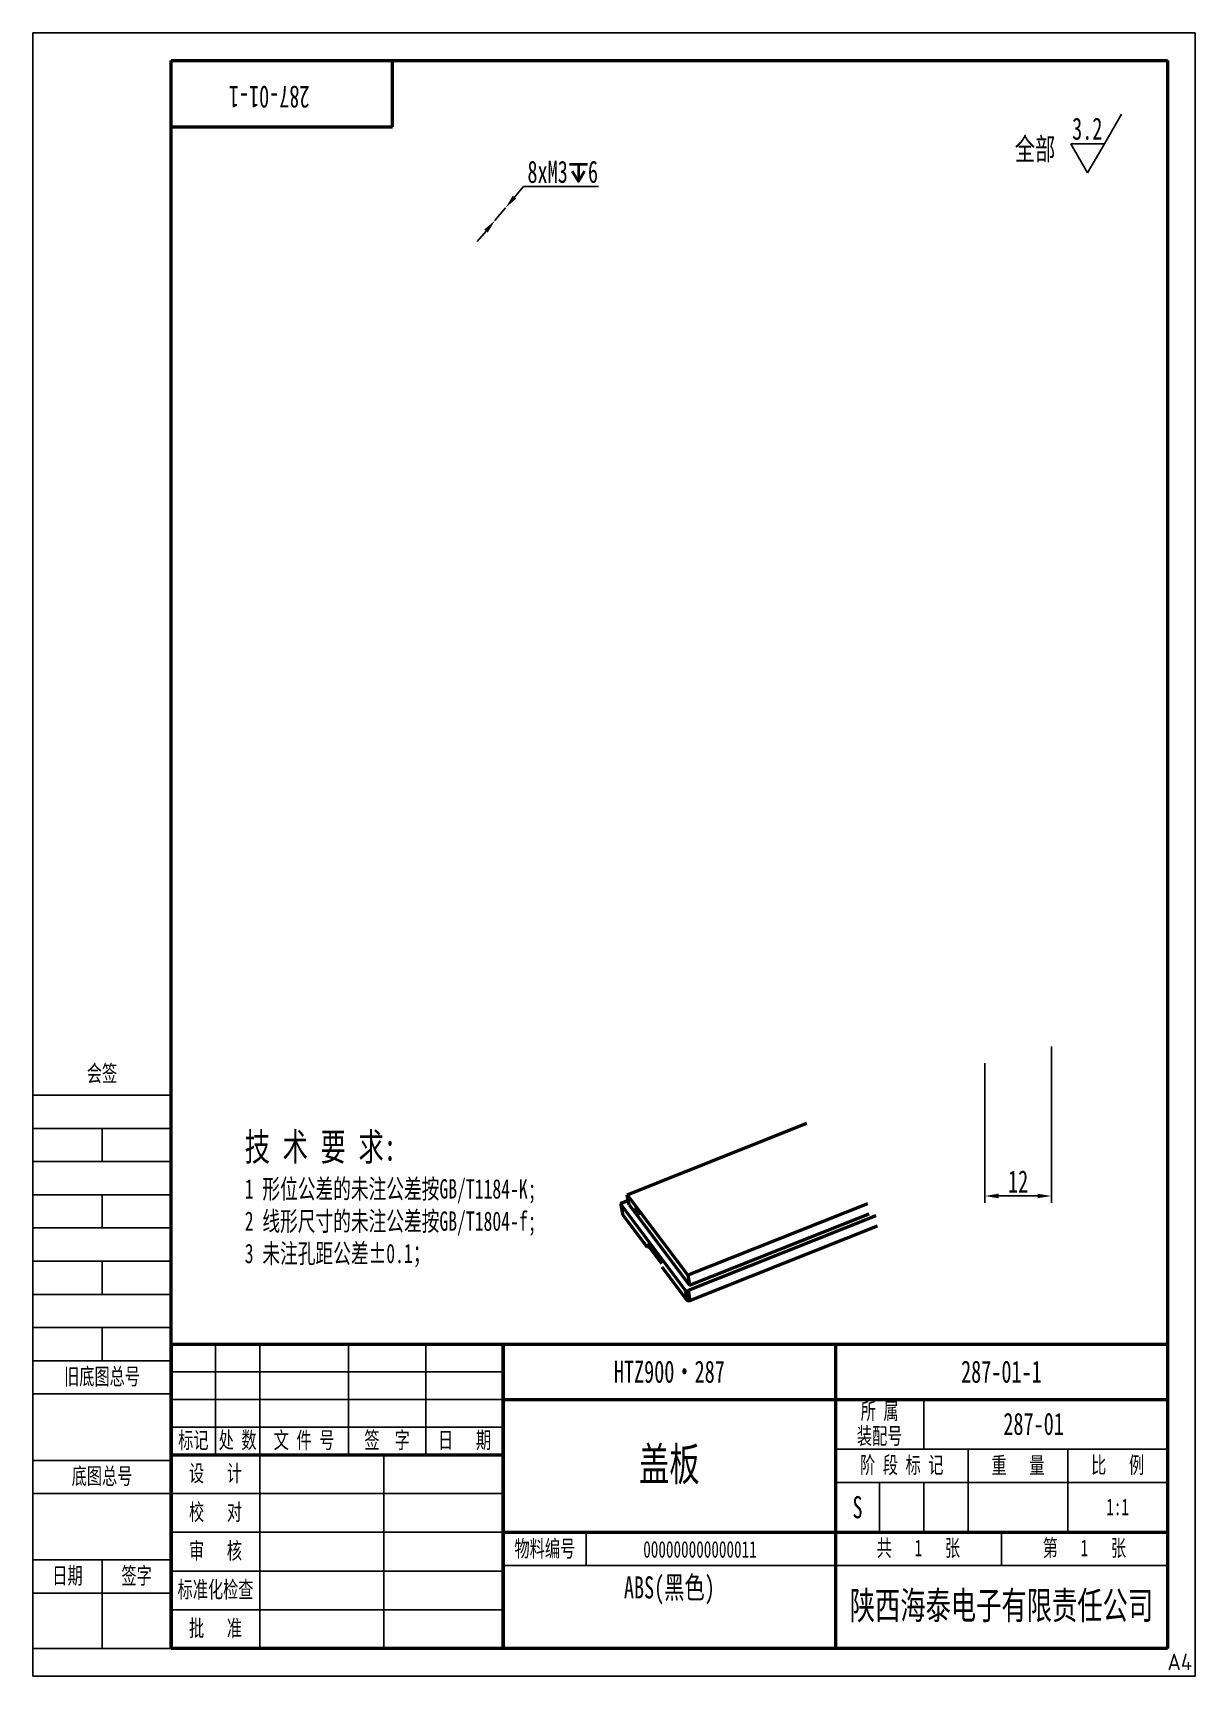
# Model space of a CAD drawing. Header units: inches. Extents: x 0 to 210, y 0 to 297.
import ezdxf

# ---------------------------------------------------------------- set-up
doc = ezdxf.new("R2010")
doc.units = ezdxf.units.IN
doc.layers.get('0').update_dxf_attribs({"lineweight": 50})
doc.layers.get('DEFPOINTS').update_dxf_attribs({"lineweight": 25})
for name, color, linetype in [('03_ALL_AXES', 7, 'Continuous'), ('09_ALL_ROUNDS', 7, 'Continuous'), ('50_ALL_DETAILS', 7, 'Continuous'), ('51__DRAFT_DIMS', 7, 'Continuous'), ('文字', 3, 'Continuous')]:
    doc.layers.add(name, color=color, linetype=linetype)
doc.layers.add('粗实线', color=255, linetype='Continuous', lineweight=50)
doc.layers.add('细实线', color=4, linetype='Continuous', lineweight=25)
doc.styles.add('HZ', font='txt.shx', dxfattribs={"width": 0.67, "height": 4, "bigfont": 'dft.shx'})
doc.styles.get("Standard").update_dxf_attribs({"font": 'isocp.shx'})
doc.styles.add('ZHAIHZ', font='txt.shx', dxfattribs={"width": 0.67, "height": 4, "bigfont": 'dft.shx'})
doc.dimstyles.get("Standard").update_dxf_attribs({"dimtxt": 3.5, "dimasz": 2.5, "dimexe": 1.25, "dimexo": 0, "dimtad": 1, "dimtoh": 1, "dimdsep": 46, "dimtxsty": 'Standard', "dimcen": 0, "dimclrd": 256, "dimclre": 256, "dimclrt": 2, "dimazin": 2, "dimtfac": 1, "dimtmove": 0, "dimatfit": 3, "dimfxl": 1, "dimtolj": 1, "dimtzin": 0, "dimlwd": 25, "dimlwe": 25, "dimarcsym": 0})

# ---------------------------------------------------------------- blocks, each defined once
blk = doc.blocks.new('*D11')
at = {"layer": 'DEFPOINTS', "color": 0}
for p in [(184.02, 113.77), (172.02, 110.77), (184.02, 86.78)]:
    blk.add_point(p, dxfattribs=at)
at = {"layer": '文字', "lineweight": 25}
for p, q in [((184.02, 113.77), (184.02, 85.53)), ((172.02, 110.77), (172.02, 85.53)), ((174.52, 86.78), (181.52, 86.78))]:
    blk.add_line(p, q, dxfattribs=at)
at = {"layer": '文字'}
for points in [[(174.52, 87.2), (174.52, 86.37), (172.02, 86.78)], [(181.52, 87.2), (181.52, 86.37), (184.02, 86.78)]]:
    blk.add_solid(points, dxfattribs=at)
at = {"layer": '文字', "color": 2, "insert": (178.02, 89.41), "char_height": 4, "attachment_point": 5, "style": 'HZ'}
blk.add_mtext('\\A1;{\\fSimSun|b0|i0|c0|p2;12}', dxfattribs=at)
blk = doc.blocks.new('*D16')
at = {"layer": 'DEFPOINTS', "color": 0}
for p in [(85.42, 265.4), (83.49, 263.1)]:
    blk.add_point(p, dxfattribs=at)
at = {"layer": '文字', "lineweight": 25}
for p, q in [((88.63, 269.23), (87.02, 267.31)), ((102.22, 269.23), (88.63, 269.23)), ((83.49, 263.1), (85.42, 265.4)), ((81.88, 261.18), (80.28, 259.27))]:
    blk.add_line(p, q, dxfattribs=at)
at = {"layer": '文字'}
for points in [[(86.71, 267.58), (87.34, 267.04), (85.42, 265.4)], [(81.56, 261.45), (82.2, 260.91), (83.49, 263.1)]]:
    blk.add_solid(points, dxfattribs=at)
at = {"layer": '文字', "color": 2, "insert": (95.74, 271.86), "char_height": 4, "attachment_point": 5, "style": 'HZ'}
blk.add_mtext('\\A1;{\\fSimSun|b0|i0|c134|p2;8xM3  6}', dxfattribs=at)

msp = doc.modelspace()

# ---------------------------------------------------------------- linework, layer by layer
at = {"color": 0, "linetype": 'Continuous'}
for points, start_tangent, end_tangent in [([(109.111, 84.497, -0.491), (109.088, 84.524, -0.537), (109.076, 84.538, -0.56), (109.064, 84.552, -0.582), (109.054, 84.561, -0.608), (109.043, 84.57, -0.634), (109.033, 84.579, -0.66), (109.022, 84.589, -0.686), (109.013, 84.592, -0.713), (109.004, 84.596, -0.741), (108.996, 84.6, -0.768), (108.987, 84.604, -0.796), (108.979, 84.603, -0.825), (108.972, 84.601, -0.854), (108.965, 84.6, -0.883), (108.958, 84.598, -0.911), (108.953, 84.591, -0.94), (108.948, 84.585, -0.968), (108.944, 84.578, -0.996), (108.939, 84.571, -1.024), (108.936, 84.559, -1.05), (108.934, 84.548, -1.077), (108.931, 84.536, -1.104), (108.929, 84.524, -1.13), (108.929, 84.508, -1.155), (108.929, 84.491, -1.179), (108.929, 84.475, -1.203), (108.929, 84.459, -1.228), (108.932, 84.438, -1.249), (108.934, 84.417, -1.27), (108.937, 84.396, -1.291), (108.939, 84.376, -1.313), (108.944, 84.352, -1.33), (108.949, 84.329, -1.346), (108.954, 84.305, -1.363), (108.959, 84.282, -1.38), (108.966, 84.256, -1.392), (108.973, 84.23, -1.404), (108.98, 84.204, -1.416), (108.987, 84.179, -1.428), (108.996, 84.152, -1.434), (109.005, 84.125, -1.441), (109.014, 84.098, -1.448), (109.023, 84.071, -1.455), (109.034, 84.043, -1.456), (109.044, 84.015, -1.457), (109.055, 83.987, -1.458), (109.066, 83.959, -1.459), (109.078, 83.933, -1.455), (109.089, 83.907, -1.451), (109.101, 83.88, -1.446), (109.113, 83.854, -1.442), (109.125, 83.829, -1.432), (109.138, 83.804, -1.422), (109.15, 83.78, -1.413), (109.162, 83.755, -1.403), (109.175, 83.733, -1.388), (109.188, 83.711, -1.373), (109.2, 83.689, -1.359), (109.213, 83.667, -1.344), (109.226, 83.649, -1.324), (109.238, 83.63, -1.305), (109.264, 83.593, -1.266)], (-0.3991705, 0.4755102, -0.7839343), (0.424108, -0.6236553, 0.6566479)), ([(109.111, 84.497, -0.491), (109.136, 84.46, -0.452), (109.148, 84.442, -0.433), (109.161, 84.424, -0.414), (109.173, 84.402, -0.399), (109.186, 84.38, -0.384), (109.199, 84.358, -0.369), (109.211, 84.336, -0.354), (109.224, 84.312, -0.344), (109.236, 84.287, -0.335), (109.249, 84.263, -0.325), (109.261, 84.238, -0.315), (109.273, 84.211, -0.31), (109.285, 84.184, -0.306), (109.297, 84.157, -0.301), (109.309, 84.13, -0.297), (109.319, 84.103, -0.298), (109.33, 84.076, -0.299), (109.341, 84.048, -0.3), (109.351, 84.021, -0.301), (109.36, 83.994, -0.308), (109.369, 83.967, -0.315), (109.378, 83.94, -0.321), (109.387, 83.913, -0.328), (109.394, 83.887, -0.34), (109.401, 83.861, -0.352), (109.408, 83.835, -0.364), (109.416, 83.81, -0.376), (109.421, 83.786, -0.393), (109.426, 83.762, -0.41), (109.431, 83.738, -0.427), (109.435, 83.714, -0.444), (109.438, 83.694, -0.464), (109.441, 83.673, -0.485), (109.443, 83.653, -0.506), (109.446, 83.632, -0.527), (109.446, 83.616, -0.551), (109.446, 83.6, -0.576), (109.446, 83.583, -0.6), (109.446, 83.567, -0.624), (109.443, 83.555, -0.651), (109.441, 83.543, -0.677), (109.439, 83.531, -0.704), (109.436, 83.519, -0.731), (109.431, 83.512, -0.759), (109.426, 83.505, -0.788), (109.422, 83.498, -0.816), (109.417, 83.491, -0.845), (109.41, 83.49, -0.873), (109.403, 83.488, -0.902), (109.396, 83.487, -0.93), (109.389, 83.485, -0.958), (109.38, 83.489, -0.986), (109.371, 83.493, -1.014), (109.362, 83.497, -1.041), (109.353, 83.501, -1.069), (109.343, 83.51, -1.095), (109.332, 83.519, -1.12), (109.322, 83.528, -1.146), (109.311, 83.537, -1.172), (109.299, 83.551, -1.195), (109.287, 83.565, -1.219), (109.264, 83.593, -1.266)], (0.4239585, -0.6224425, 0.657894), (-0.3988788, 0.4741079, -0.7849314))]:
    msp.add_spline(points, degree=3, dxfattribs=dict(at, start_tangent=start_tangent, end_tangent=end_tangent))
at = {"layer": '03_ALL_AXES', "color": 7, "linetype": 'Continuous'}
for points, start_tangent, end_tangent in [([(109.251, 83.668), (109.184, 83.772), (109.117, 83.902), (109.057, 84.047), (109.01, 84.191), (108.981, 84.321), (108.971, 84.423), (108.983, 84.489), (109.003, 84.508)], (-0.5998434, 0.8001174), (0.8895546, 0.4568289)), ([(109.003, 84.508), (109.014, 84.511), (109.063, 84.488), (109.082, 84.47)], (0.8895546, 0.4568289), (0.7060213, -0.7081906)), ([(109.082, 84.47), (109.124, 84.421)], (0.7060213, -0.7081906), (0.5998434, -0.8001174)), ([(109.124, 84.421), (109.191, 84.318), (109.258, 84.187), (109.317, 84.043), (109.364, 83.899), (109.394, 83.769), (109.404, 83.666), (109.392, 83.6), (109.372, 83.582)], (0.5998434, -0.8001174), (-0.8895546, -0.4568289)), ([(109.293, 83.619), (109.251, 83.668)], (-0.7060213, 0.7081906), (-0.5998434, 0.8001174)), ([(109.372, 83.582), (109.36, 83.578), (109.312, 83.602), (109.293, 83.619)], (-0.8895546, -0.4568289), (-0.7060213, 0.7081906))]:
    msp.add_spline(points, degree=3, dxfattribs=dict(at, start_tangent=start_tangent, end_tangent=end_tangent))
at = {"layer": '09_ALL_ROUNDS', "color": 7, "linetype": 'Continuous'}
msp.add_line((106.603, 83.401), (106.298, 85.208), dxfattribs=at)
at = {"layer": '50_ALL_DETAILS', "color": 7, "linetype": 'Continuous'}
for p, q in [((196.693, 282.283), (193.623, 276.967)), ((190.58, 271.695), (187.536, 276.967)), ((187.536, 276.967), (193.623, 276.967)), ((193.623, 276.967), (190.58, 271.695))]:
    msp.add_line(p, q, dxfattribs=at)
at = {"layer": '51__DRAFT_DIMS', "color": 2, "linetype": 'Continuous', "lineweight": 40}
for p, q in [((96.942, 273.273), (100.192, 273.273)), ((98.567, 273.273), (98.567, 270.148))]:
    msp.add_line(p, q, dxfattribs=at)
msp.add_lwpolyline([(97.442, 272.023), (98.567, 270.148), (99.692, 272.023)], dxfattribs=at)
at = {"layer": '粗实线'}
for p, q in [((25, 292), (205, 292)), ((25, 5), (25, 292)), ((65, 280), (65, 292)), ((205, 292), (205, 5)), ((25, 280), (65, 280)), ((107.406, 87.004), (139.863, 99.931)), ((107.711, 85.197), (107.406, 87.004)), ((107.406, 87.004), (118.324, 72.442)), ((106.278, 85.204), (106.265, 85.285)), ((106.265, 85.285), (106.298, 85.208)), ((106.569, 83.478), (106.278, 85.204)), ((106.298, 85.208), (117.877, 69.763)), ((106.494, 85.572), (107.575, 86.003)), ((106.603, 83.401), (106.569, 83.478)), ((111.069, 77.443), (106.603, 83.401)), ((107.711, 85.197), (118.628, 70.635)), ((150.781, 85.368), (118.324, 72.442)), ((152.303, 83.187), (118.403, 69.686)), ((118.628, 70.635), (151.085, 83.561)), ((118.708, 67.879), (152.608, 81.38)), ((110.968, 78.046), (111.069, 77.443)), ((113.614, 74.515), (110.968, 78.046)), ((111.339, 77.551), (111.069, 77.443)), ((118.182, 67.956), (113.716, 73.913)), ((118.324, 72.442), (118.628, 70.635)), ((117.877, 69.763), (118.182, 67.956)), ((118.403, 69.686), (118.708, 67.879)), ((25, 60), (205, 60)), ((25, 60), (25, 5)), ((85, 60), (85, 5)), ((85, 5), (85, 60)), ((128, 60), (205, 60)), ((145, 60), (145, 5)), ((145, 60), (145, 50)), ((85, 50), (205, 50)), ((25, 40), (85, 40)), ((145, 35), (145, 26)), ((205, 35), (205, 26)), ((85, 26), (205, 26)), ((205, 5), (25, 5))]:
    msp.add_line(p, q, dxfattribs=at)
for points, start_tangent, end_tangent in [([(106.494, 85.572), (106.39, 85.517), (106.313, 85.445), (106.27, 85.365), (106.265, 85.285)], (-0.9290314, -0.3700009), (0.1658959, -0.9861433)), ([(117.877, 69.763), (117.946, 69.701), (118.043, 69.66), (118.16, 69.643), (118.284, 69.652), (118.403, 69.686)], (0.5998434, -0.8001174), (0.9290314, 0.3700009)), ([(118.708, 67.879), (118.589, 67.845), (118.465, 67.836), (118.348, 67.853), (118.251, 67.895), (118.182, 67.956)], (-0.9290314, -0.3700009), (-0.5998434, 0.8001174))]:
    msp.add_spline(points, degree=3, dxfattribs=dict(at, start_tangent=start_tangent, end_tangent=end_tangent))
at = {"layer": '细实线'}
for p, q in [((210, 297), (0, 297)), ((0, 297), (210, 297)), ((0, 297), (0, 0)), ((0, 0), (0, 297)), ((210, 0), (210, 297)), ((25, 105), (0, 105)), ((25, 99), (0, 99)), ((12.5, 99), (12.5, 93)), ((25, 93), (0, 93)), ((25, 87), (0, 87)), ((12.5, 87), (12.5, 81)), ((25, 81), (0, 81)), ((25, 75), (0, 75)), ((12.5, 75), (12.5, 69)), ((25, 69), (0, 69)), ((25, 63), (0, 63)), ((12.5, 63), (12.5, 57)), ((33, 60), (33, 40)), ((41, 60), (41, 5)), ((57, 60), (57, 40)), ((71, 60), (71, 40)), ((71, 60), (71, 40)), ((25, 57), (0, 57)), ((25, 55), (85, 55)), ((25, 51), (0, 51)), ((25, 50), (85, 50)), ((161, 50), (161, 41)), ((25, 45), (85, 45)), ((25, 39), (0, 39)), ((63.432, 40.034), (63.432, 5.034)), ((145, 41), (205, 41)), ((169, 41), (169, 26)), ((187.001, 41), (187.001, 26)), ((25, 33), (0, 33)), ((25, 33), (85, 33)), ((145, 35), (205, 35)), ((153, 35), (153, 26)), ((161, 35), (161, 26)), ((25, 26), (85, 26)), ((100, 20), (100, 26)), ((175.003, 26), (175.003, 20)), ((25, 21), (0, 21)), ((12.5, 21), (12.5, 5)), ((25, 19), (85, 19)), ((85, 20), (205, 20)), ((25, 15), (0, 15)), ((25, 12), (85, 12)), ((25, 5), (0, 5)), ((0, 0), (210, 0))]:
    msp.add_line(p, q, dxfattribs=at)

# ---------------------------------------------------------------- texts
at = {"layer": 'DEFPOINTS', "insert": (205, 4.074), "char_height": 3, "width": 5, "attachment_point": 1}
msp.add_mtext('A4', dxfattribs=at)
at = {"layer": '文字', "insert": (42.7, 285.431), "char_height": 4, "width": 60, "attachment_point": 5, "rotation": 180, "style": 'HZ'}
msp.add_mtext('{\\fSimSun|b0|i0|c134|p2;287-01-1}', dxfattribs=at)
at = {"layer": '文字', "attachment_point": 5}
for s, insert, char_height, width, style in [('{\\fSimSun|b0|i0|c134|p2;3.2}', (190.507, 279.658), 4, 60, 'HZ'), ('{\\fSimSun|b0|i0|c134|p2;全部}', (181.073, 275.805), 4, 60, 'HZ'), ('{\\fSimSun|b0|i0|c134|p2;会签}', (12.5, 108.791), 3, 16.58672, 'ZHAIHZ'), ('{\\fSimSun|b0|i0|c134|p2;HTZ900\\fSimSun|b0|i0|c0|p2;·\\fSimSun|b0|i0|c134|p2;287}', (115, 55), 4, 60, 'HZ'), ('{\\fSimSun|b0|i0|c134|p2;287-01-1}', (175, 55), 4, 60, 'HZ'), ('{\\fSimSun|b0|i0|c134|p2;旧底图总号}', (12.5, 54), 3, 16.58672, 'ZHAIHZ'), ('{\\fSimSun|b0|i0|c134|p2;所 属}', (153, 47.75), 3, 22.87286, 'HZ'), ('{\\fSimSun|b0|i0|c134|p2;287-01}', (180.818, 45.574), 4, 60, 'HZ'), ('{\\fSimSun|b0|i0|c134|p2;标记}', (29, 42.5), 3, 16, 'HZ'), ('{\\fSimSun|b0|i0|c134|p2;\\H0.75x;处 数}', (37, 42.5), 4, 16, 'HZ'), ('{\\fSimSun|b0|i0|c134|p2;文 件 号}', (49, 42.5), 3, 16, 'HZ'), ('{\\fSimSun|b0|i0|c134|p2;签  字}', (64, 42.5), 3, 16, 'HZ'), ('{\\fSimSun|b0|i0|c134|p2;日   期}', (78, 42.5), 3, 16, 'HZ'), ('{\\fSimSun|b0|i0|c134|p2;装配号}', (153, 43.25), 3, 22.87286, 'HZ'), ('{\\fSimSun|b0|i0|c134|p2;\\H1.5x;盖板}', (115, 38), 4, 60, 'HZ'), ('{\\fSimSun|b0|i0|c134|p2;阶 段 标 记}', (157, 38), 3, 22.87286, 'HZ'), ('{\\fSimSun|b0|i0|c134|p2;重   量}', (178, 38), 3, 22.87286, 'HZ'), ('{\\fSimSun|b0|i0|c134|p2;比   例}', (196, 38), 3, 22.87286, 'HZ'), ('{\\fSimSun|b0|i0|c134|p2;底图总号}', (12.5, 36), 3, 17.07456, 'ZHAIHZ'), ('{\\fSimSun|b0|i0|c134|p2;设   计}', (33, 36.5), 3, 16, 'HZ'), ('{\\fSimSun|b0|i0|c134|p2;校   对}', (33, 29.5), 3, 16, 'HZ'), ('{\\fSimSun|b0|i0|c0|p2;S}', (149, 30.5), 4, 22.87286, 'HZ'), ('{\\fSimSun|b0|i0|c134|p2;1:1}', (196, 30.566), 3, 22.87286, 'HZ'), ('{\\fSimSun|b0|i0|c134|p2;审   核}', (33, 22.5), 3, 16, 'HZ'), ('{\\fSimSun|b0|i0|c134|p2;物料编号}', (92.511, 22.892), 3, 22.87286, 'HZ'), ('{\\fSimSun|b0|i0|c134|p2;000000000000011}', (120.537, 22.892), 3, 22.87286, 'HZ'), ('{\\fSimSun|b0|i0|c134|p2;共   1   张}', (160.002, 23), 3, 22.87286, 'HZ'), ('{\\fSimSun|b0|i0|c134|p2;第   1   张}', (189.998, 23), 3, 22.87286, 'HZ'), ('{\\fSimSun|b0|i0|c134|p2;日期}', (6.25, 18), 3, 17.07456, 'ZHAIHZ'), ('{\\fSimSun|b0|i0|c134|p2;签字}', (18.75, 18), 3, 17.07456, 'ZHAIHZ'), ('{\\fSimSun|b0|i0|c134|p2;ABS(黑色)}', (115, 15.5), 4, 60, 'HZ'), ('{\\fSimSun|b0|i0|c134|p2;标准化检查}', (33, 15.5), 3, 16, 'HZ'), ('{\\fSimSun|b0|i0|c134|p2;陕西海泰电子有限责任公司}', (175, 12.5), 5, 60, 'HZ'), ('{\\fSimSun|b0|i0|c134|p2;批   准}', (33, 8.5), 3, 16, 'HZ')]:
    msp.add_mtext(s, dxfattribs=dict(at, insert=insert, char_height=char_height, width=width, style=style))
at = {"layer": '文字', "ltscale": 0.67, "insert": (38.278, 98.155), "char_height": 4, "width": 130.41972, "attachment_point": 1, "style": 'HZ'}
msp.add_mtext('{\\fSimSun|b0|i0|c134|p2;\\H1.25x;技 术 要 求:\\P\\H0.7x;1 形位公差的未注公差按GB/T1184-K;\\P2 线形尺寸的未注公差按GB/T1804-f;\\P3 未注孔距公差%%P0.1；}', dxfattribs=at)

# ---------------------------------------------------------------- dimensions: what is measured, and where the dimension line sits
at = {"layer": '文字'}
dim = msp.add_diameter_dim_2p(p1=(83.49, 263.098), p2=(85.418, 265.396), text='{\\fSimSun|b0|i0|c134|p2;8xM3  6}', dimstyle='Standard', override={"dimtxsty": 'HZ'}, dxfattribs=at)
dim.commit()
dim.dimension.update_dxf_attribs({"geometry": '*D16', "text_midpoint": (95.741, 271.863)})
dim = msp.add_linear_dim(base=(184.023, 86.783), p1=(172.023, 110.767), p2=(184.023, 113.767), text='{\\fSimSun|b0|i0|c0|p2;<>}', dimstyle='Standard', override={"dimtxsty": 'HZ'}, dxfattribs=at)
dim.commit()
dim.dimension.update_dxf_attribs({"geometry": '*D11', "text_midpoint": (178.023, 86.783), "dimtype": 160})

doc.saveas('drawing.dxf')
